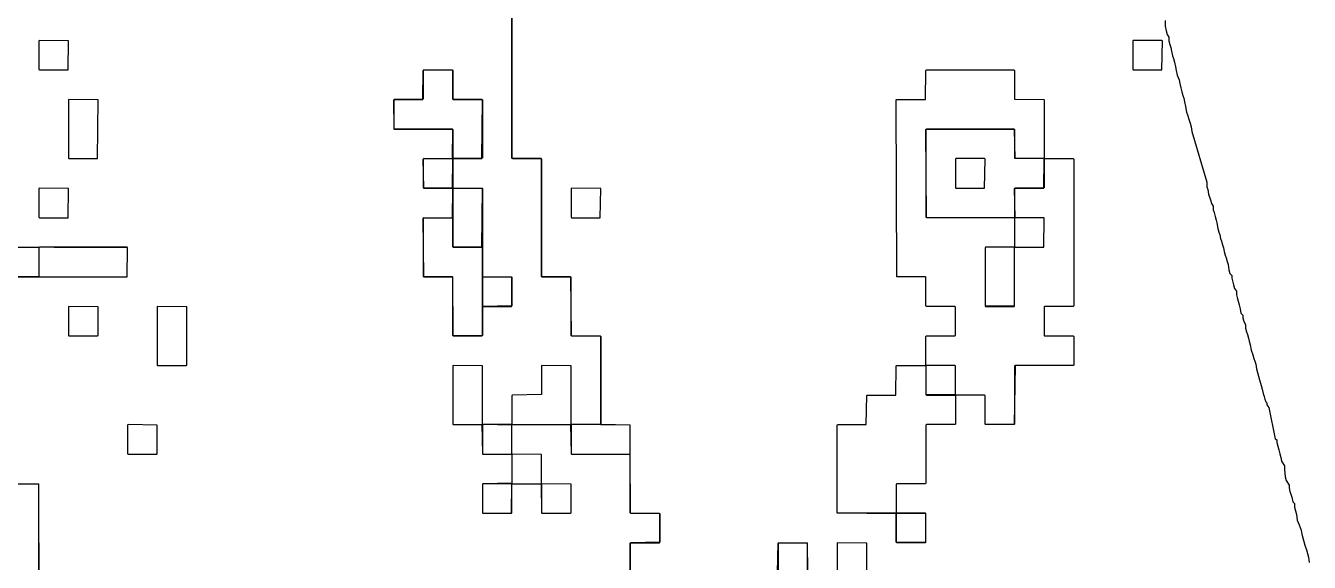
# Model space of a CAD drawing. Extents: x 354370 to 354668, y 4740257 to 4740745.
# Drawn here: x 354480.5 to 354619.4, y 4740509 to 4740567.2 of the extents above; entities that cross this region are included whole.
import ezdxf

# ---------------------------------------------------------------- set-up
doc = ezdxf.new("R2010")
doc.units = 0
for name, color, linetype in [('mud', 3, 'CONTINUOUS'), ('rock', 4, 'CONTINUOUS'), ('sand', 2, 'CONTINUOUS'), ('unclassed', 1, 'CONTINUOUS')]:
    doc.layers.add(name, color=color, linetype=linetype)

msp = doc.modelspace()

# ---------------------------------------------------------------- linework, layer by layer
at = {"layer": 'mud'}
for points in [[(354523.568207, 4740562.357716), (354523.518207, 4740562.307716), (354523.518207, 4740559.207715), (354520.368207, 4740559.157715), (354520.318207, 4740559.107715), (354520.318207, 4740556.007715), (354520.368207, 4740555.957715), (354526.668207, 4740555.957715), (354526.718207, 4740555.907715), (354526.718207, 4740552.807715), (354526.768207, 4740552.757715), (354529.868207, 4740552.757715), (354529.918207, 4740559.107715), (354529.868207, 4740559.157715), (354526.768207, 4740559.157715), (354526.718207, 4740559.207715), (354526.718207, 4740562.307716)], [(354577.918208, 4740555.907715), (354577.968208, 4740555.957715), (354587.468208, 4740555.957715), (354587.518208, 4740555.907715), (354587.518208, 4740552.807715), (354590.668208, 4740552.757715), (354590.718208, 4740552.707715), (354590.718208, 4740549.607715), (354587.568208, 4740549.557715), (354587.518208, 4740549.507715), (354587.518208, 4740546.407715), (354587.468208, 4740546.357715), (354577.968208, 4740546.357715)], [(354523.568207, 4740552.757715), (354523.518207, 4740552.707715), (354523.518207, 4740549.607715), (354523.568207, 4740549.557715), (354526.668207, 4740549.557715), (354526.718207, 4740552.707715)], [(354584.318208, 4740552.707715), (354584.268208, 4740552.757715), (354581.168208, 4740552.757715), (354581.118208, 4740552.707715), (354581.118208, 4740549.607715), (354581.168208, 4740549.557715), (354584.268208, 4740549.557715)], [(354526.768207, 4740549.557715), (354526.718207, 4740549.507715), (354526.718207, 4740543.207715), (354526.768207, 4740543.157715), (354529.868207, 4740543.157715), (354529.918207, 4740549.507715)], [(354590.718208, 4740546.307715), (354590.668208, 4740546.357715), (354587.568208, 4740546.357715), (354587.518208, 4740546.307715), (354587.518208, 4740543.207715), (354587.568208, 4740543.157715), (354590.668208, 4740543.157715)], [(354587.518208, 4740536.807715), (354587.518208, 4740543.107715), (354587.468208, 4740543.157715), (354584.368208, 4740543.157715), (354584.318208, 4740543.107715), (354584.318208, 4740536.807715)], [(354529.968207, 4740539.957715), (354529.918207, 4740539.907715), (354529.918207, 4740536.807715), (354529.968207, 4740536.757715), (354533.068207, 4740536.757715), (354533.118207, 4740536.807715), (354533.118207, 4740539.907715)], [(354581.118208, 4740527.207715), (354581.118208, 4740530.307715), (354581.068208, 4740530.357715), (354577.968208, 4740530.357715), (354577.918208, 4740530.307715), (354577.918208, 4740527.207715)]]:
    msp.add_lwpolyline(points, close=True, dxfattribs=at)
at = {"layer": 'rock'}
for points in [[(354481.968207, 4740565.557716), (354481.918207, 4740565.507716), (354481.918207, 4740562.407716), (354481.968207, 4740562.357716), (354485.068207, 4740562.357716), (354485.118207, 4740565.507716)], [(354603.518208, 4740565.507716), (354603.468208, 4740565.557716), (354600.368208, 4740565.557716), (354600.318208, 4740565.507716), (354600.318208, 4740562.407716), (354600.368208, 4740562.357716), (354603.468208, 4740562.357716)], [(354587.468208, 4740523.957715), (354584.368208, 4740523.957715), (354584.318208, 4740524.007715), (354584.318208, 4740527.107715), (354584.268208, 4740527.157715), (354581.168208, 4740527.157715), (354581.118208, 4740527.207715), (354581.118208, 4740530.307715), (354581.068208, 4740530.357715), (354577.968208, 4740530.357715), (354577.918208, 4740530.407715), (354577.918208, 4740533.507715), (354577.968208, 4740533.557715), (354581.068208, 4740533.557715), (354581.118208, 4740533.607715), (354581.118208, 4740536.707715), (354581.068208, 4740536.757715), (354577.968208, 4740536.757715), (354577.918208, 4740536.807715), (354577.918208, 4740539.907715), (354577.868208, 4740539.957715), (354574.768208, 4740539.957715), (354574.718208, 4740559.107715), (354574.768208, 4740559.157715), (354577.868208, 4740559.157715), (354577.918208, 4740562.307716), (354577.968208, 4740562.357716), (354587.468208, 4740562.357716), (354587.518208, 4740562.307716), (354587.518208, 4740559.207715), (354590.668208, 4740559.157715), (354590.718208, 4740559.107715), (354590.718208, 4740552.807715), (354590.668208, 4740552.757715), (354587.568208, 4740552.757715), (354587.518208, 4740555.907715), (354587.468208, 4740555.957715), (354577.968208, 4740555.957715), (354577.918208, 4740555.907715), (354577.918208, 4740546.407715), (354587.468208, 4740546.357715), (354587.518208, 4740546.307715), (354587.518208, 4740543.207715), (354584.368208, 4740543.157715), (354584.318208, 4740543.107715), (354584.318208, 4740536.807715), (354584.368208, 4740536.757715), (354587.468208, 4740536.757715), (354587.518208, 4740536.807715), (354587.518208, 4740543.107715), (354587.568208, 4740543.157715), (354590.668208, 4740543.157715), (354590.718208, 4740546.307715), (354590.668208, 4740546.357715), (354587.568208, 4740546.357715), (354587.518208, 4740549.507715), (354587.568208, 4740549.557715), (354590.668208, 4740549.557715), (354590.718208, 4740552.707715), (354590.768208, 4740552.757715), (354593.868208, 4740552.757715), (354593.918208, 4740552.707715), (354593.918208, 4740536.807715), (354593.868208, 4740536.757715), (354590.768208, 4740536.757715), (354590.718208, 4740536.707715), (354590.718208, 4740533.607715), (354590.768208, 4740533.557715), (354593.868208, 4740533.557715), (354593.918208, 4740533.507715), (354593.918208, 4740530.407715), (354593.868208, 4740530.357715), (354587.568208, 4740530.357715)], [(354485.168207, 4740559.157715), (354485.118207, 4740559.107715), (354485.118207, 4740552.807715), (354485.168207, 4740552.757715), (354488.268207, 4740552.757715), (354488.318207, 4740559.107715)], [(354584.318208, 4740552.707715), (354584.268208, 4740552.757715), (354581.168208, 4740552.757715), (354581.118208, 4740552.707715), (354581.118208, 4740549.607715), (354581.168208, 4740549.557715), (354584.268208, 4740549.557715)], [(354481.968207, 4740549.557715), (354481.918207, 4740549.507715), (354481.918207, 4740546.407715), (354481.968207, 4740546.357715), (354485.068207, 4740546.357715), (354485.118207, 4740549.507715)], [(354523.568207, 4740546.357715), (354523.518207, 4740546.307715), (354523.518207, 4740540.007715), (354523.568207, 4740539.957715), (354526.668207, 4740539.957715), (354526.718207, 4740533.607715), (354526.768207, 4740533.557715), (354529.868207, 4740533.557715), (354529.918207, 4740533.607715), (354529.918207, 4740543.107715), (354529.868207, 4740543.157715), (354526.768207, 4740543.157715), (354526.718207, 4740543.207715), (354526.718207, 4740546.307715)], [(354491.518207, 4740543.107715), (354491.468207, 4740543.157715), (354481.968207, 4740543.157715), (354481.918207, 4740543.107715), (354481.918207, 4740540.007715), (354481.968207, 4740539.957715), (354491.468207, 4740539.957715)], [(354494.768207, 4740536.757715), (354494.718207, 4740536.707715), (354494.718207, 4740530.407715), (354494.768207, 4740530.357715), (354497.868207, 4740530.357715), (354497.918207, 4740530.407715), (354497.918207, 4740536.707715)], [(354526.768207, 4740530.357715), (354526.718207, 4740530.307715), (354526.718207, 4740524.007715), (354526.768207, 4740523.957715), (354529.868207, 4740523.957715), (354529.918207, 4740524.007715), (354529.918207, 4740530.307715)], [(354536.368207, 4740530.357715), (354536.318207, 4740530.307715), (354536.318207, 4740527.207715), (354533.168207, 4740527.157715), (354533.118207, 4740527.107715), (354533.118207, 4740524.007715), (354533.168207, 4740523.957715), (354539.468207, 4740523.957715), (354539.518207, 4740524.007715), (354539.518207, 4740530.307715)], [(354568.368208, 4740514.357715), (354568.318208, 4740514.407715), (354568.318208, 4740523.907715), (354568.368208, 4740523.957715), (354571.468208, 4740523.957715), (354571.518208, 4740527.107715), (354571.568208, 4740527.157715), (354574.668208, 4740527.157715), (354574.718208, 4740530.307715), (354574.768208, 4740530.357715), (354577.868208, 4740530.357715), (354577.918208, 4740530.307715), (354577.918208, 4740527.207715), (354577.968208, 4740527.157715), (354581.068208, 4740527.157715), (354581.118208, 4740527.107715), (354581.118208, 4740524.007715), (354581.068208, 4740523.957715), (354577.968208, 4740523.957715), (354577.918208, 4740523.907715), (354577.918208, 4740517.607715), (354577.868208, 4740517.557715), (354574.768208, 4740517.557715), (354574.718208, 4740517.507715), (354574.718208, 4740514.407715)], [(354491.568207, 4740523.957715), (354491.518207, 4740523.907715), (354491.518207, 4740520.807715), (354491.568207, 4740520.757715), (354494.668207, 4740520.757715), (354494.718207, 4740520.807715), (354494.718207, 4740523.907715)], [(354529.968207, 4740523.957715), (354529.918207, 4740523.907715), (354529.918207, 4740520.807715), (354529.968207, 4740520.757715), (354533.068207, 4740520.757715), (354533.118207, 4740520.807715), (354533.118207, 4740523.907715)], [(354539.568207, 4740523.957715), (354539.518207, 4740523.907715), (354539.518207, 4740520.807715), (354539.568207, 4740520.757715), (354545.868208, 4740520.757715), (354545.918208, 4740520.807715), (354545.918208, 4740523.907715)], [(354533.168207, 4740520.757715), (354533.118207, 4740520.707715), (354533.118207, 4740517.607715), (354533.168207, 4740517.557715), (354536.268207, 4740517.557715), (354536.318207, 4740517.607715), (354536.318207, 4740520.707715)], [(354529.968207, 4740517.557715), (354529.918207, 4740517.507715), (354529.918207, 4740514.407715), (354529.968207, 4740514.357715), (354533.068207, 4740514.357715), (354533.118207, 4740514.407715), (354533.118207, 4740517.507715)], [(354536.368207, 4740517.557715), (354536.318207, 4740517.507715), (354536.318207, 4740514.407715), (354536.368207, 4740514.357715), (354539.468207, 4740514.357715), (354539.518207, 4740514.407715), (354539.518207, 4740517.507715)], [(354577.918208, 4740511.207715), (354577.918208, 4740514.307715), (354577.868208, 4740514.357715), (354574.768208, 4740514.357715), (354574.718208, 4740514.307715), (354574.718208, 4740511.207715)], [(354568.368208, 4740511.157715), (354568.318208, 4740511.107715), (354568.318208, 4740508.007715), (354568.368208, 4740507.957715), (354571.468208, 4740507.957715), (354571.518208, 4740508.007715), (354571.518208, 4740511.107715)]]:
    msp.add_lwpolyline(points, close=True, dxfattribs=at)
msp.add_lwpolyline([(354561.868208, 4740507.957715), (354561.918208, 4740511.107715), (354561.968208, 4740511.157715), (354565.068208, 4740511.157715), (354565.118208, 4740508.007715)], dxfattribs=at)
at = {"layer": 'sand'}
for points in [[(354545.918208, 4740508.007715), (354545.918208, 4740511.107715), (354545.968208, 4740511.157715), (354549.068208, 4740511.157715), (354549.118208, 4740511.207715), (354549.118208, 4740514.307715), (354545.968208, 4740514.357715), (354545.918208, 4740514.407715), (354545.918208, 4740523.907715), (354542.768207, 4740523.957715), (354542.718207, 4740524.007715), (354542.718207, 4740533.507715), (354539.568207, 4740533.557715), (354539.518207, 4740533.607715), (354539.518207, 4740539.907715), (354539.468207, 4740539.957715), (354536.368207, 4740539.957715), (354536.318207, 4740540.007715), (354536.318207, 4740552.707715), (354536.268207, 4740552.757715), (354533.168207, 4740552.757715), (354533.118207, 4740552.807715), (354533.118207, 4740571.907716)], [(354603.818208, 4740567.707716), (354603.818208, 4740567.107716), (354603.918208, 4740566.607716), (354604.018208, 4740566.207716), (354604.218208, 4740565.907716), (354604.218208, 4740565.507716), (354604.318208, 4740565.107716), (354604.418208, 4740564.807716), (354604.518208, 4740564.407716), (354604.618208, 4740563.907716), (354604.718208, 4740563.607716), (354604.818208, 4740563.207716), (354604.918208, 4740562.707716), (354605.018208, 4740562.307716), (354605.118208, 4740561.807715), (354605.318208, 4740561.307715), (354605.418208, 4740560.907715), (354605.518208, 4740560.407715), (354605.618208, 4740560.007715), (354605.718208, 4740559.607715), (354605.818208, 4740559.307715), (354605.918208, 4740558.907715), (354606.018208, 4740558.407715), (354606.118208, 4740557.807715), (354606.218208, 4740557.507715), (354606.418208, 4740556.907715), (354606.518208, 4740556.607715), (354606.618208, 4740556.207715), (354606.718208, 4740555.707715), (354608.318208, 4740550.207715), (354608.318208, 4740549.707715), (354608.418208, 4740549.407715), (354608.518208, 4740548.907715), (354608.718208, 4740548.307715), (354608.818208, 4740547.907715), (354609.018208, 4740547.607715), (354609.018208, 4740547.207715), (354609.118208, 4740546.907715), (354609.218208, 4740546.507715), (354609.318208, 4740546.107715), (354609.418208, 4740545.807715), (354609.518208, 4740545.207715), (354609.618208, 4740544.807715), (354609.718208, 4740544.507715), (354609.818208, 4740544.107715), (354609.918208, 4740543.807715), (354610.018208, 4740543.407715), (354610.118208, 4740543.107715), (354610.218208, 4740542.707715), (354610.318208, 4740542.307715), (354610.418208, 4740542.007715), (354610.518208, 4740541.607715), (354610.618208, 4740541.307715), (354610.718208, 4740540.707715), (354610.818208, 4740540.307715), (354611.018208, 4740540.107715), (354611.018208, 4740539.807715), (354611.118208, 4740539.507715), (354611.218208, 4740539.107715), (354611.318209, 4740538.707715), (354611.518209, 4740538.407715), (354611.518209, 4740538.007715), (354611.618209, 4740537.707715), (354611.718209, 4740537.307715), (354611.818209, 4740536.907715), (354611.918209, 4740536.507715), (354612.018209, 4740536.007715), (354612.218209, 4740535.807715), (354612.218209, 4740535.507715), (354612.318209, 4740535.107715), (354612.518209, 4740534.807715), (354612.518209, 4740534.407715), (354612.618209, 4740534.007715), (354612.718209, 4740533.707715), (354612.818209, 4740533.307715), (354612.918209, 4740533.007715), (354613.018209, 4740532.607715), (354613.118209, 4740532.007715), (354613.318209, 4740531.507715), (354613.418209, 4740531.107715), (354613.518209, 4740530.807715), (354613.618209, 4740530.507715), (354613.718209, 4740530.007715), (354613.818209, 4740529.607715), (354613.918209, 4740529.207715), (354614.018209, 4740528.807715), (354614.218209, 4740528.207715), (354614.318209, 4740527.807715), (354614.418209, 4740527.307715), (354614.518209, 4740527.007715), (354614.618209, 4740526.707715), (354614.718209, 4740526.407715), (354614.818209, 4740526.307715), (354614.818209, 4740526.107715), (354615.018209, 4740525.807715), (354615.718209, 4740522.407715), (354615.918209, 4740522.307715), (354615.918209, 4740522.007715), (354616.018209, 4740521.607715), (354616.118209, 4740521.207715), (354616.218209, 4740520.807715), (354616.318209, 4740520.407715), (354616.418209, 4740520.007715), (354616.718209, 4740519.507715), (354616.718209, 4740519.107715), (354616.818209, 4740518.307715), (354616.918209, 4740517.907715), (354617.218209, 4740517.407715), (354617.218209, 4740517.107715), (354617.318209, 4740516.707715), (354617.418209, 4740516.407715), (354617.518209, 4740516.107715), (354617.618209, 4740515.607715), (354617.818209, 4740515.407715), (354617.818209, 4740515.007715), (354617.918209, 4740514.607715), (354618.018209, 4740514.207715), (354618.118209, 4740513.607715), (354618.318209, 4740513.107715), (354618.518209, 4740512.507715), (354618.618209, 4740512.107715), (354618.718209, 4740511.707715), (354618.818209, 4740511.307715), (354618.918209, 4740510.907715), (354619.118209, 4740510.407715), (354619.218209, 4740510.007715), (354619.318209, 4740509.607715), (354619.418209, 4740509.007715)], [(354475.568206, 4740543.157715), (354481.868207, 4740543.157715), (354481.918207, 4740543.107715), (354481.918207, 4740540.007715), (354478.768207, 4740539.957715)], [(354478.768207, 4740517.557715), (354481.868207, 4740517.557715), (354481.918207, 4740504.807715)], [(354565.118208, 4740508.007715), (354565.118208, 4740511.107715), (354561.968208, 4740511.157715), (354561.918208, 4740511.107715), (354561.918208, 4740508.007715)], [(354571.518208, 4740508.007715), (354571.518208, 4740511.107715), (354568.368208, 4740511.157715), (354568.318208, 4740511.107715), (354568.318208, 4740508.007715)]]:
    msp.add_lwpolyline(points, dxfattribs=at)
for points in [[(354603.518208, 4740565.507716), (354603.468208, 4740565.557716), (354600.368208, 4740565.557716), (354600.318208, 4740565.507716), (354600.318208, 4740562.407716), (354600.368208, 4740562.357716), (354603.468208, 4740562.357716)], [(354577.868208, 4740511.157715), (354574.768208, 4740511.157715), (354574.718208, 4740511.207715), (354574.718208, 4740514.307715), (354568.368208, 4740514.357715), (354568.318208, 4740514.407715), (354568.318208, 4740523.907715), (354568.368208, 4740523.957715), (354571.468208, 4740523.957715), (354571.518208, 4740527.107715), (354571.568208, 4740527.157715), (354574.668208, 4740527.157715), (354574.718208, 4740530.307715), (354574.768208, 4740530.357715), (354577.868208, 4740530.357715), (354577.918208, 4740530.407715), (354577.918208, 4740533.507715), (354577.968208, 4740533.557715), (354581.068208, 4740533.557715), (354581.118208, 4740533.607715), (354581.118208, 4740536.707715), (354581.068208, 4740536.757715), (354577.968208, 4740536.757715), (354577.918208, 4740536.807715), (354577.918208, 4740539.907715), (354577.868208, 4740539.957715), (354574.768208, 4740539.957715), (354574.718208, 4740559.107715), (354574.768208, 4740559.157715), (354577.868208, 4740559.157715), (354577.918208, 4740562.307716), (354577.968208, 4740562.357716), (354587.468208, 4740562.357716), (354587.518208, 4740562.307716), (354587.518208, 4740559.207715), (354590.668208, 4740559.157715), (354590.718208, 4740559.107715), (354590.718208, 4740552.807715), (354593.868208, 4740552.757715), (354593.918208, 4740552.707715), (354593.918208, 4740536.807715), (354593.868208, 4740536.757715), (354590.768208, 4740536.757715), (354590.718208, 4740536.707715), (354590.718208, 4740533.607715), (354590.768208, 4740533.557715), (354593.868208, 4740533.557715), (354593.918208, 4740533.507715), (354593.918208, 4740530.407715), (354593.868208, 4740530.357715), (354587.568208, 4740530.357715), (354587.518208, 4740530.307715), (354587.518208, 4740524.007715), (354587.468208, 4740523.957715), (354584.368208, 4740523.957715), (354584.318208, 4740524.007715), (354584.318208, 4740527.107715), (354584.268208, 4740527.157715), (354581.168208, 4740527.157715), (354581.118208, 4740527.107715), (354581.118208, 4740524.007715), (354581.068208, 4740523.957715), (354577.968208, 4740523.957715), (354577.918208, 4740523.907715), (354577.918208, 4740517.607715), (354577.868208, 4740517.557715), (354574.768208, 4740517.557715), (354574.718208, 4740517.507715), (354574.718208, 4740514.407715), (354574.768208, 4740514.357715), (354577.868208, 4740514.357715)], [(354539.568207, 4740549.557715), (354539.518207, 4740549.507715), (354539.518207, 4740546.407715), (354539.568207, 4740546.357715), (354542.668207, 4740546.357715), (354542.718207, 4740549.507715)], [(354485.168207, 4740536.757715), (354485.118207, 4740536.707715), (354485.118207, 4740533.607715), (354485.168207, 4740533.557715), (354488.268207, 4740533.557715), (354488.318207, 4740533.607715), (354488.318207, 4740536.707715)]]:
    msp.add_lwpolyline(points, close=True, dxfattribs=at)
at = {"layer": 'unclassed'}
for points in [[(354533.118207, 4740571.907716), (354533.118207, 4740552.807715), (354533.168207, 4740552.757715), (354536.268207, 4740552.757715), (354536.318207, 4740552.707715), (354536.318207, 4740540.007715), (354536.368207, 4740539.957715), (354539.468207, 4740539.957715), (354539.518207, 4740533.607715), (354539.568207, 4740533.557715), (354542.668207, 4740533.557715), (354542.718207, 4740533.507715), (354542.718207, 4740524.007715), (354539.568207, 4740523.957715), (354539.518207, 4740524.007715), (354539.518207, 4740530.307715), (354536.368207, 4740530.357715), (354536.318207, 4740530.307715), (354536.318207, 4740527.207715), (354533.168207, 4740527.157715), (354533.118207, 4740527.107715), (354533.118207, 4740524.007715), (354529.968207, 4740523.957715), (354529.918207, 4740524.007715), (354529.918207, 4740530.307715), (354526.768207, 4740530.357715), (354526.718207, 4740530.307715), (354526.718207, 4740524.007715), (354526.768207, 4740523.957715), (354529.868207, 4740523.957715), (354529.918207, 4740520.807715), (354529.968207, 4740520.757715), (354533.068207, 4740520.757715), (354533.118207, 4740520.707715), (354533.118207, 4740517.607715), (354529.968207, 4740517.557715), (354529.918207, 4740517.507715), (354529.918207, 4740514.407715), (354529.968207, 4740514.357715), (354533.068207, 4740514.357715), (354533.118207, 4740517.507715), (354533.168207, 4740517.557715), (354536.268207, 4740517.557715), (354536.318207, 4740514.407715), (354536.368207, 4740514.357715), (354539.468207, 4740514.357715), (354539.518207, 4740514.407715), (354539.518207, 4740517.507715), (354536.368207, 4740517.557715), (354536.318207, 4740517.607715), (354536.318207, 4740520.707715), (354533.168207, 4740520.757715), (354533.118207, 4740520.807715), (354533.118207, 4740523.907715), (354533.168207, 4740523.957715), (354539.468207, 4740523.957715), (354539.518207, 4740520.807715), (354539.568207, 4740520.757715), (354545.868208, 4740520.757715), (354545.918208, 4740514.407715), (354545.968208, 4740514.357715), (354549.068208, 4740514.357715), (354549.118208, 4740514.307715), (354549.118208, 4740511.207715), (354545.968208, 4740511.157715), (354545.918208, 4740511.107715), (354545.918208, 4740508.007715)], [(354478.768207, 4740539.957715), (354491.468207, 4740539.957715), (354491.518207, 4740543.107715), (354475.568206, 4740543.157715)], [(354481.918207, 4740504.807715), (354481.918207, 4740517.507715), (354478.768207, 4740517.557715)]]:
    msp.add_lwpolyline(points, dxfattribs=at)
for points in [[(354481.968207, 4740565.557716), (354481.918207, 4740565.507716), (354481.918207, 4740562.407716), (354481.968207, 4740562.357716), (354485.068207, 4740562.357716), (354485.118207, 4740565.507716)], [(354526.768207, 4740533.557715), (354526.718207, 4740533.607715), (354526.718207, 4740539.907715), (354526.668207, 4740539.957715), (354523.568207, 4740539.957715), (354523.518207, 4740546.307715), (354523.568207, 4740546.357715), (354526.668207, 4740546.357715), (354526.718207, 4740549.507715), (354526.668207, 4740549.557715), (354523.568207, 4740549.557715), (354523.518207, 4740552.707715), (354523.568207, 4740552.757715), (354526.668207, 4740552.757715), (354526.718207, 4740555.907715), (354526.668207, 4740555.957715), (354520.368207, 4740555.957715), (354520.318207, 4740559.107715), (354520.368207, 4740559.157715), (354523.468207, 4740559.157715), (354523.518207, 4740562.307716), (354523.568207, 4740562.357716), (354526.668207, 4740562.357716), (354526.718207, 4740562.307716), (354526.718207, 4740559.207715), (354526.768207, 4740559.157715), (354529.868207, 4740559.157715), (354529.918207, 4740559.107715), (354529.918207, 4740552.807715), (354526.768207, 4740552.757715), (354526.718207, 4740552.707715), (354526.718207, 4740549.607715), (354526.768207, 4740549.557715), (354529.868207, 4740549.557715), (354529.918207, 4740549.507715), (354529.918207, 4740540.007715), (354529.968207, 4740539.957715), (354533.068207, 4740539.957715), (354533.118207, 4740539.907715), (354533.118207, 4740536.807715), (354529.968207, 4740536.757715), (354529.918207, 4740536.707715), (354529.918207, 4740533.607715)], [(354485.168207, 4740559.157715), (354485.118207, 4740559.107715), (354485.118207, 4740552.807715), (354485.168207, 4740552.757715), (354488.268207, 4740552.757715), (354488.318207, 4740559.107715)], [(354481.968207, 4740549.557715), (354481.918207, 4740549.507715), (354481.918207, 4740546.407715), (354481.968207, 4740546.357715), (354485.068207, 4740546.357715), (354485.118207, 4740549.507715)], [(354539.568207, 4740549.557715), (354539.518207, 4740549.507715), (354539.518207, 4740546.407715), (354539.568207, 4740546.357715), (354542.668207, 4740546.357715), (354542.718207, 4740549.507715)], [(354485.168207, 4740536.757715), (354485.118207, 4740536.707715), (354485.118207, 4740533.607715), (354485.168207, 4740533.557715), (354488.268207, 4740533.557715), (354488.318207, 4740533.607715), (354488.318207, 4740536.707715)], [(354494.768207, 4740536.757715), (354494.718207, 4740536.707715), (354494.718207, 4740530.407715), (354494.768207, 4740530.357715), (354497.868207, 4740530.357715), (354497.918207, 4740530.407715), (354497.918207, 4740536.707715)], [(354491.568207, 4740523.957715), (354491.518207, 4740523.907715), (354491.518207, 4740520.807715), (354491.568207, 4740520.757715), (354494.668207, 4740520.757715), (354494.718207, 4740520.807715), (354494.718207, 4740523.907715)]]:
    msp.add_lwpolyline(points, close=True, dxfattribs=at)

doc.saveas('drawing.dxf')
